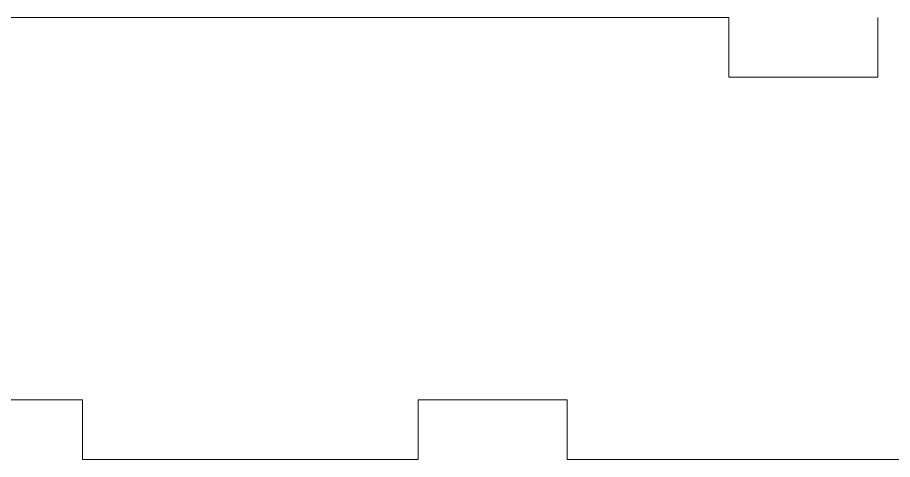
# Model space of a CAD drawing. Header units: inches. Extents: x -2 to 494, y -173 to 113.
# Drawn here: x 255.1 to 313.8, y -69.7 to -40.1 of the extents above; entities that cross this region are included whole.
import ezdxf

# ---------------------------------------------------------------- set-up
doc = ezdxf.new("R2010")
doc.units = ezdxf.units.IN
doc.header["$MEASUREMENT"] = 0
doc.layers.add('Cut', color=7, linetype='Continuous', lineweight=5)

msp = doc.modelspace()

# ---------------------------------------------------------------- linework, layer by layer
at = {"layer": 'Cut', "lineweight": 5}
for p, q in [((188.815, -40.138), (302.815, -40.138)), ((302.815, -40.138), (302.815, -44.138)), ((312.815, -40.138), (312.815, -44.138)), ((302.815, -44.138), (312.815, -44.138)), ((249.49, -65.741), (259.49, -65.741)), ((259.49, -65.741), (259.49, -69.741)), ((281.988, -65.741), (291.988, -65.741)), ((291.988, -65.741), (291.988, -69.741)), ((291.988, -69.741), (343.988, -69.741))]:
    msp.add_line(p, q, dxfattribs=at)
at = {"layer": 'Cut', "extrusion": (6.45807e-33, -1.22465e-16, -1)}
for p in [(281.988, -65.741), (259.49, -69.741)]:
    msp.add_line(p, (281.988, -69.741), dxfattribs=at)

doc.saveas('drawing.dxf')
